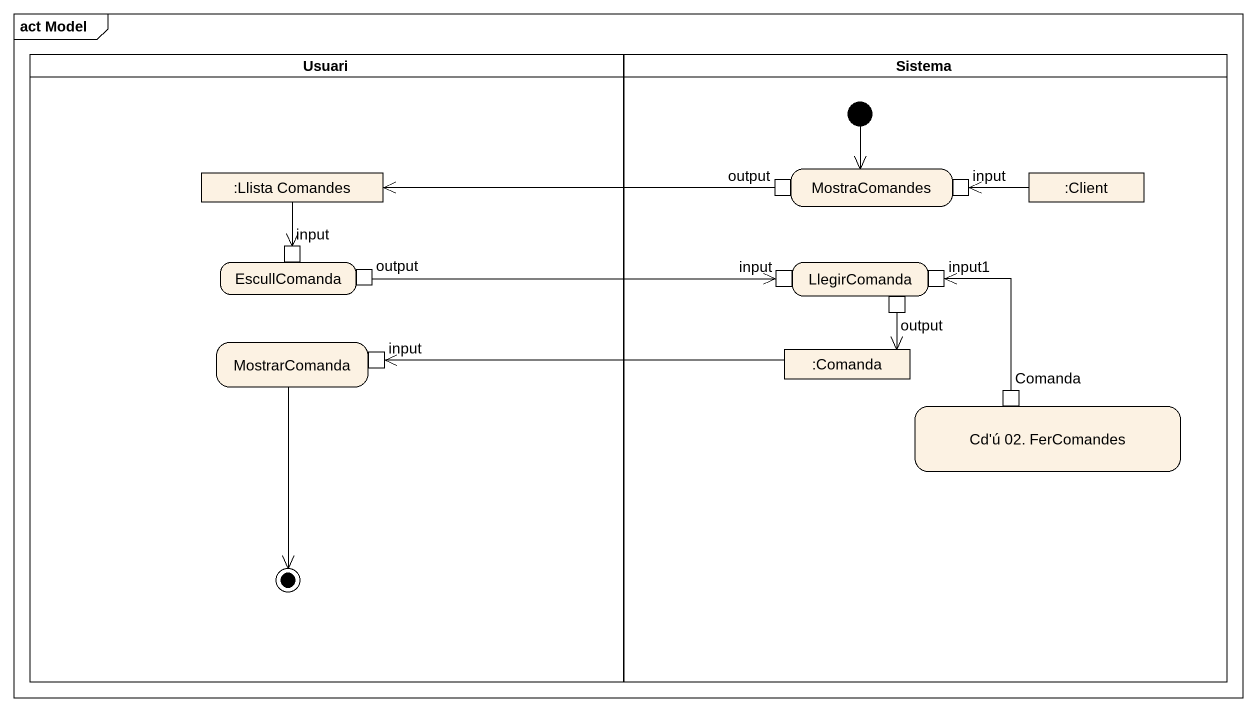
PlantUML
@startuml
mainframe act Model
hide empty description
state Usuari <<partition>> {
  state ":Llista Comandes" as Llista_Comandes <<object>>
  state EscullComanda {
    state "input" as input_2 <<inputPin>>
    state "output" as output_2 <<outputPin>>
  }
  state MostrarComanda {
    state "input" as input_4 <<inputPin>>
  }
  MostrarComanda --> [*]
}
state Sistema <<partition>> {
  state MostraComandes {
    state output <<outputPin>>
    state input <<inputPin>>
  }
  state ":Client" as Client <<object>>
  state LlegirComanda {
    state "input" as input_3 <<inputPin>>
    state "output" as output_3 <<outputPin>>
    state input1 <<inputPin>>
  }
  state ":Comanda" as Comanda <<object>>
  state "Cd'ú 02. FerComandes" as Cd_ú_02_FerComandes {
    state "Comanda" as Comanda_2 <<outputPin>>
  }
  [*] --> MostraComandes
}
Llista_Comandes --> input_2
Client -left-> input
output -left-> Llista_Comandes
output_2 -right-> input_3
output_3 --> Comanda
Comanda -left-> input_4
Comanda_2 -up-> input1
@enduml
